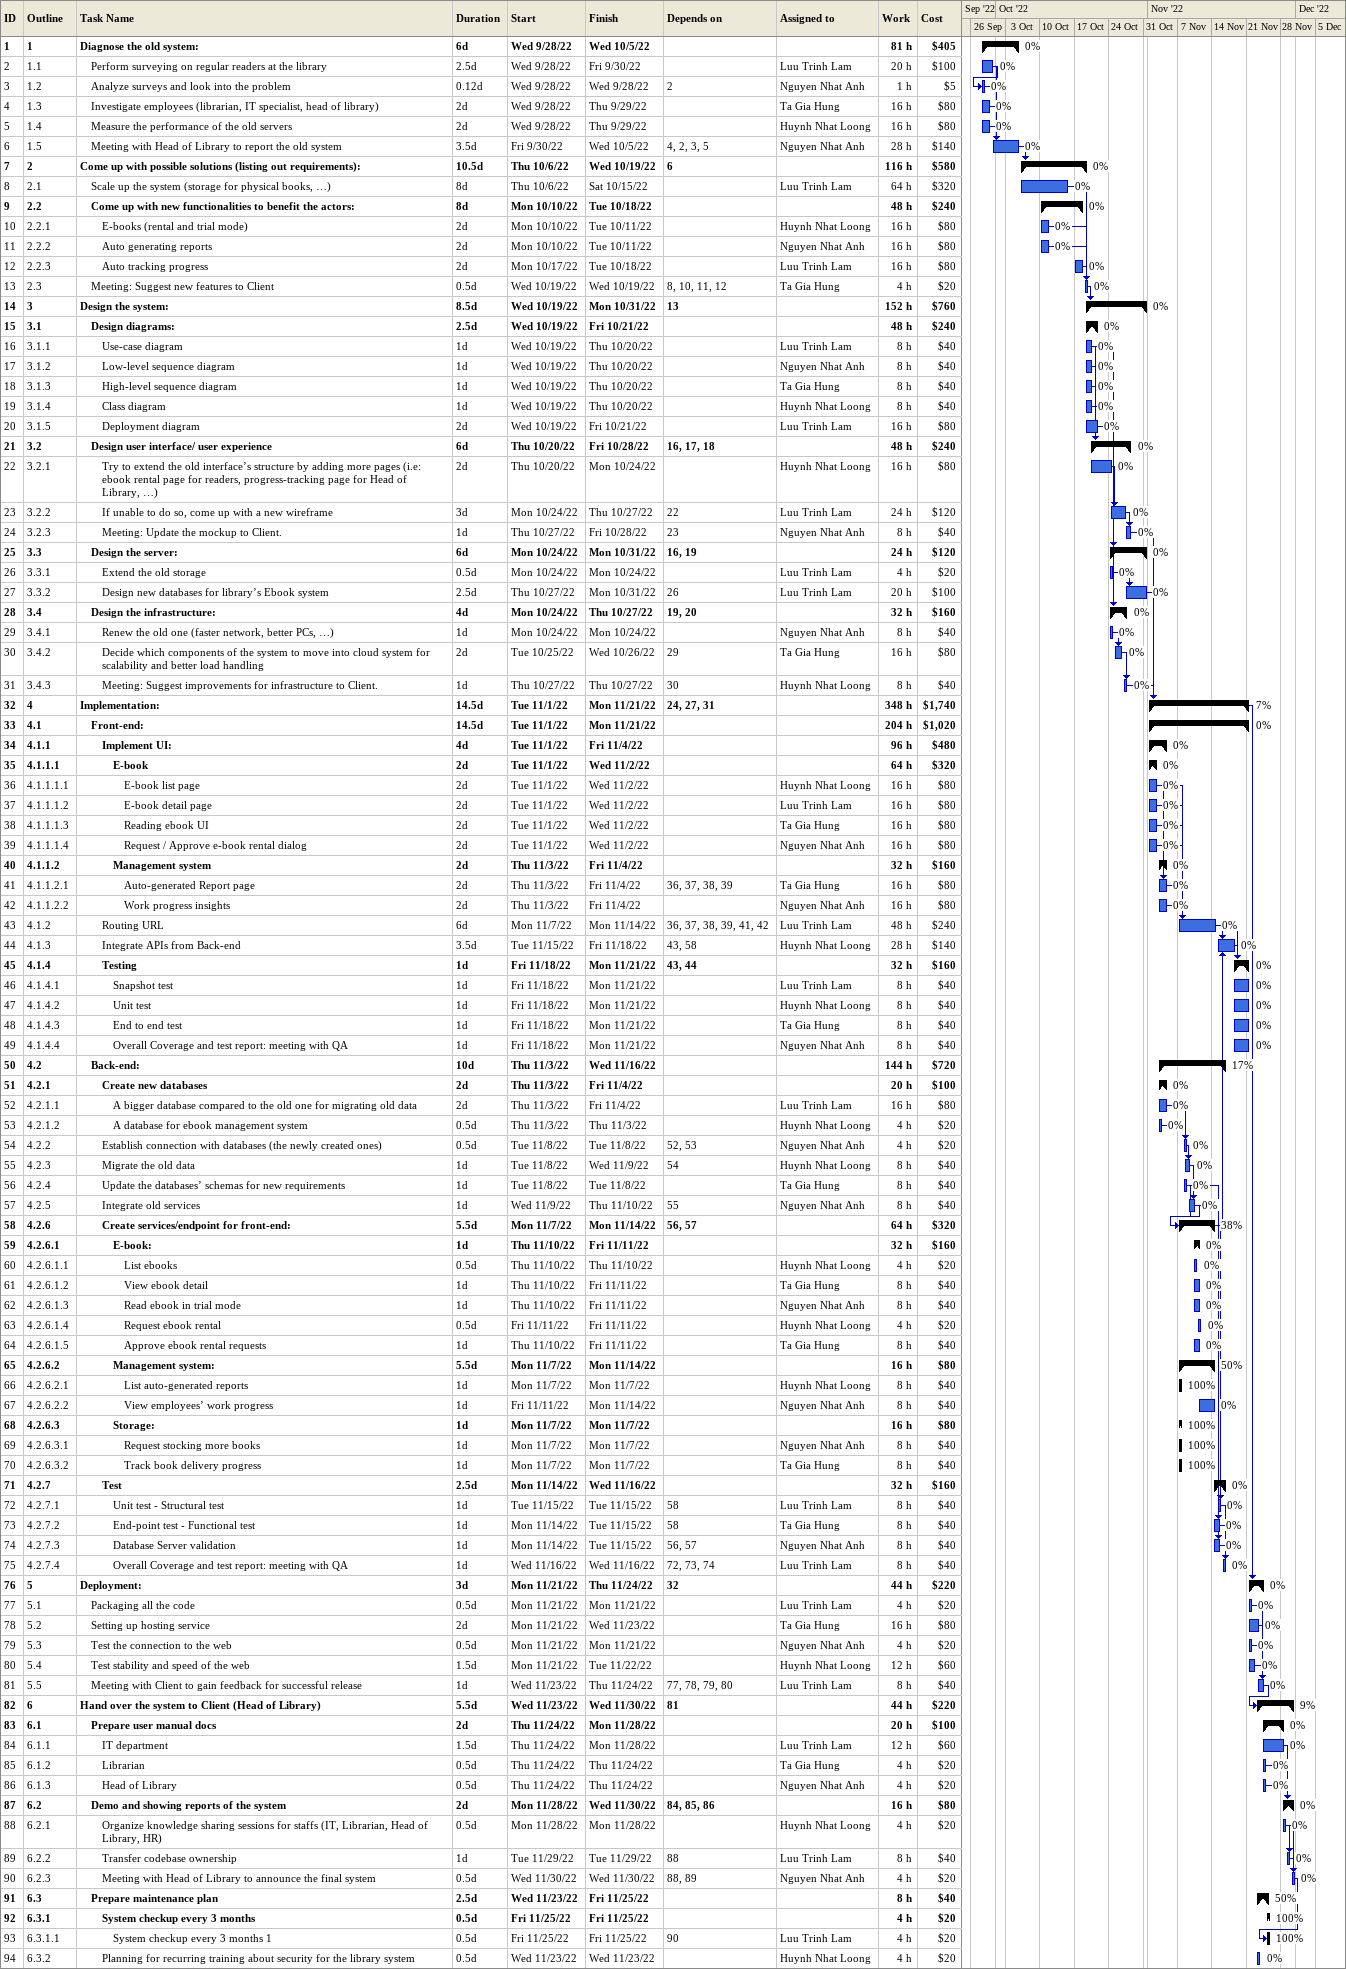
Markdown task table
| ID | WBS | Task | Duration | Start | Finish | Predecessors | Resources | % complete | Work (h) | Cost ($) |
|---|---|---|---|---|---|---|---|---|---|---|
| 1 | 1 | **Diagnose the old system:** | 6d | 2022-09-28 | 2022-10-05 |  |  | 0 | 81 | 405 |
| 2 | 1.1 | Perform surveying on regular readers at the library | 2.5d | 2022-09-28 | 2022-09-30 |  | Luu Trinh Lam | 0 | 20 | 100 |
| 3 | 1.2 | Analyze surveys and look into the problem | 0.12d | 2022-09-28 | 2022-09-28 | 2 | Nguyen Nhat Anh | 0 | 1 | 5 |
| 4 | 1.3 | Investigate employees (librarian, IT specialist, head of library) | 2d | 2022-09-28 | 2022-09-29 |  | Ta Gia Hung | 0 | 16 | 80 |
| 5 | 1.4 | Measure the performance of the old servers | 2d | 2022-09-28 | 2022-09-29 |  | Huynh Nhat Loong | 0 | 16 | 80 |
| 6 | 1.5 | Meeting with Head of Library to report the old system | 3.5d | 2022-09-30 | 2022-10-05 | 4, 2, 3, 5 | Nguyen Nhat Anh | 0 | 28 | 140 |
| 7 | 2 | **Come up with possible solutions (listing out requirements):** | 10.5d | 2022-10-06 | 2022-10-19 | 6 |  | 0 | 116 | 580 |
| 8 | 2.1 | Scale up the system (storage for physical books, …) | 8d | 2022-10-06 | 2022-10-15 |  | Luu Trinh Lam | 0 | 64 | 320 |
| 9 | 2.2 | **Come up with new functionalities to benefit the actors:** | 8d | 2022-10-10 | 2022-10-18 |  |  | 0 | 48 | 240 |
| 10 | 2.2.1 | E-books (rental and trial mode) | 2d | 2022-10-10 | 2022-10-11 |  | Huynh Nhat Loong | 0 | 16 | 80 |
| 11 | 2.2.2 | Auto generating reports | 2d | 2022-10-10 | 2022-10-11 |  | Nguyen Nhat Anh | 0 | 16 | 80 |
| 12 | 2.2.3 | Auto tracking progress | 2d | 2022-10-17 | 2022-10-18 |  | Luu Trinh Lam | 0 | 16 | 80 |
| 13 | 2.3 | Meeting: Suggest new features to Client | 0.5d | 2022-10-19 | 2022-10-19 | 8, 10, 11, 12 | Ta Gia Hung | 0 | 4 | 20 |
| 14 | 3 | **Design the system:** | 8.5d | 2022-10-19 | 2022-10-31 | 13 |  | 0 | 152 | 760 |
| 15 | 3.1 | **Design diagrams:** | 2.5d | 2022-10-19 | 2022-10-21 |  |  | 0 | 48 | 240 |
| 16 | 3.1.1 | Use-case diagram | 1d | 2022-10-19 | 2022-10-20 |  | Luu Trinh Lam | 0 | 8 | 40 |
| 17 | 3.1.2 | Low-level sequence diagram | 1d | 2022-10-19 | 2022-10-20 |  | Nguyen Nhat Anh | 0 | 8 | 40 |
| 18 | 3.1.3 | High-level sequence diagram | 1d | 2022-10-19 | 2022-10-20 |  | Ta Gia Hung | 0 | 8 | 40 |
| 19 | 3.1.4 | Class diagram | 1d | 2022-10-19 | 2022-10-20 |  | Huynh Nhat Loong | 0 | 8 | 40 |
| 20 | 3.1.5 | Deployment diagram | 2d | 2022-10-19 | 2022-10-21 |  | Luu Trinh Lam | 0 | 16 | 80 |
| 21 | 3.2 | **Design user interface/ user experience** | 6d | 2022-10-20 | 2022-10-28 | 16, 17, 18 |  | 0 | 48 | 240 |
| 22 | 3.2.1 | Try to extend the old interface’s structure by adding more pages (i.e: ebook rental page for readers, progress-tracking page for Head of Library, …) | 2d | 2022-10-20 | 2022-10-24 |  | Huynh Nhat Loong | 0 | 16 | 80 |
| 23 | 3.2.2 | If unable to do so, come up with a new wireframe | 3d | 2022-10-24 | 2022-10-27 | 22 | Luu Trinh Lam | 0 | 24 | 120 |
| 24 | 3.2.3 | Meeting: Update the mockup to Client. | 1d | 2022-10-27 | 2022-10-28 | 23 | Nguyen Nhat Anh | 0 | 8 | 40 |
| 25 | 3.3 | **Design the server:** | 6d | 2022-10-24 | 2022-10-31 | 16, 19 |  | 0 | 24 | 120 |
| 26 | 3.3.1 | Extend the old storage | 0.5d | 2022-10-24 | 2022-10-24 |  | Luu Trinh Lam | 0 | 4 | 20 |
| 27 | 3.3.2 | Design new databases for library’s Ebook system | 2.5d | 2022-10-27 | 2022-10-31 | 26 | Luu Trinh Lam | 0 | 20 | 100 |
| 28 | 3.4 | **Design the infrastructure:** | 4d | 2022-10-24 | 2022-10-27 | 19, 20 |  | 0 | 32 | 160 |
| 29 | 3.4.1 | Renew the old one (faster network, better PCs, …) | 1d | 2022-10-24 | 2022-10-24 |  | Nguyen Nhat Anh | 0 | 8 | 40 |
| 30 | 3.4.2 | Decide which components of the system to move into cloud system for scalability and better load handling | 2d | 2022-10-25 | 2022-10-26 | 29 | Ta Gia Hung | 0 | 16 | 80 |
| 31 | 3.4.3 | Meeting: Suggest improvements for infrastructure to Client. | 1d | 2022-10-27 | 2022-10-27 | 30 | Huynh Nhat Loong | 0 | 8 | 40 |
| 32 | 4 | **Implementation:** | 14.5d | 2022-11-01 | 2022-11-21 | 24, 27, 31 |  | 7 | 348 | 1740 |
| 33 | 4.1 | **Front-end:** | 14.5d | 2022-11-01 | 2022-11-21 |  |  | 0 | 204 | 1020 |
| 34 | 4.1.1 | **Implement UI:** | 4d | 2022-11-01 | 2022-11-04 |  |  | 0 | 96 | 480 |
| 35 | 4.1.1.1 | **E-book** | 2d | 2022-11-01 | 2022-11-02 |  |  | 0 | 64 | 320 |
| 36 | 4.1.1.1.1 | E-book list page | 2d | 2022-11-01 | 2022-11-02 |  | Huynh Nhat Loong | 0 | 16 | 80 |
| 37 | 4.1.1.1.2 | E-book detail page | 2d | 2022-11-01 | 2022-11-02 |  | Luu Trinh Lam | 0 | 16 | 80 |
| 38 | 4.1.1.1.3 | Reading ebook UI | 2d | 2022-11-01 | 2022-11-02 |  | Ta Gia Hung | 0 | 16 | 80 |
| 39 | 4.1.1.1.4 | Request / Approve e-book rental dialog | 2d | 2022-11-01 | 2022-11-02 |  | Nguyen Nhat Anh | 0 | 16 | 80 |
| 40 | 4.1.1.2 | **Management system** | 2d | 2022-11-03 | 2022-11-04 |  |  | 0 | 32 | 160 |
| 41 | 4.1.1.2.1 | Auto-generated Report page | 2d | 2022-11-03 | 2022-11-04 | 36, 37, 38, 39 | Ta Gia Hung | 0 | 16 | 80 |
| 42 | 4.1.1.2.2 | Work progress insights | 2d | 2022-11-03 | 2022-11-04 |  | Nguyen Nhat Anh | 0 | 16 | 80 |
| 43 | 4.1.2 | Routing URL | 6d | 2022-11-07 | 2022-11-14 | 36, 37, 38, 39, 41, 42 | Luu Trinh Lam | 0 | 48 | 240 |
| 44 | 4.1.3 | Integrate APIs from Back-end | 3.5d | 2022-11-15 | 2022-11-18 | 43, 58 | Huynh Nhat Loong | 0 | 28 | 140 |
| 45 | 4.1.4 | **Testing** | 1d | 2022-11-18 | 2022-11-21 | 43, 44 |  | 0 | 32 | 160 |
| 46 | 4.1.4.1 | Snapshot test | 1d | 2022-11-18 | 2022-11-21 |  | Luu Trinh Lam | 0 | 8 | 40 |
| 47 | 4.1.4.2 | Unit test | 1d | 2022-11-18 | 2022-11-21 |  | Huynh Nhat Loong | 0 | 8 | 40 |
| 48 | 4.1.4.3 | End to end test | 1d | 2022-11-18 | 2022-11-21 |  | Ta Gia Hung | 0 | 8 | 40 |
| 49 | 4.1.4.4 | Overall Coverage and test report: meeting with QA | 1d | 2022-11-18 | 2022-11-21 |  | Nguyen Nhat Anh | 0 | 8 | 40 |
| 50 | 4.2 | **Back-end:** | 10d | 2022-11-03 | 2022-11-16 |  |  | 17 | 144 | 720 |
| 51 | 4.2.1 | **Create new databases** | 2d | 2022-11-03 | 2022-11-04 |  |  | 0 | 20 | 100 |
| 52 | 4.2.1.1 | A bigger database compared to the old one for migrating old data | 2d | 2022-11-03 | 2022-11-04 |  | Luu Trinh Lam | 0 | 16 | 80 |
| 53 | 4.2.1.2 | A database for ebook management system | 0.5d | 2022-11-03 | 2022-11-03 |  | Huynh Nhat Loong | 0 | 4 | 20 |
| 54 | 4.2.2 | Establish connection with databases (the newly created ones) | 0.5d | 2022-11-08 | 2022-11-08 | 52, 53 | Nguyen Nhat Anh | 0 | 4 | 20 |
| 55 | 4.2.3 | Migrate the old data | 1d | 2022-11-08 | 2022-11-09 | 54 | Huynh Nhat Loong | 0 | 8 | 40 |
| 56 | 4.2.4 | Update the databases’ schemas for new requirements | 1d | 2022-11-08 | 2022-11-08 |  | Ta Gia Hung | 0 | 8 | 40 |
| 57 | 4.2.5 | Integrate old services | 1d | 2022-11-09 | 2022-11-10 | 55 | Nguyen Nhat Anh | 0 | 8 | 40 |
| 58 | 4.2.6 | **Create services/endpoint for front-end:** | 5.5d | 2022-11-07 | 2022-11-14 | 56, 57 |  | 38 | 64 | 320 |
| 59 | 4.2.6.1 | **E-book:** | 1d | 2022-11-10 | 2022-11-11 |  |  | 0 | 32 | 160 |
| 60 | 4.2.6.1.1 | List ebooks | 0.5d | 2022-11-10 | 2022-11-10 |  | Huynh Nhat Loong | 0 | 4 | 20 |
| 61 | 4.2.6.1.2 | View ebook detail | 1d | 2022-11-10 | 2022-11-11 |  | Ta Gia Hung | 0 | 8 | 40 |
| 62 | 4.2.6.1.3 | Read ebook in trial mode | 1d | 2022-11-10 | 2022-11-11 |  | Nguyen Nhat Anh | 0 | 8 | 40 |
| 63 | 4.2.6.1.4 | Request ebook rental | 0.5d | 2022-11-11 | 2022-11-11 |  | Huynh Nhat Loong | 0 | 4 | 20 |
| 64 | 4.2.6.1.5 | Approve ebook rental requests | 1d | 2022-11-10 | 2022-11-11 |  | Ta Gia Hung | 0 | 8 | 40 |
| 65 | 4.2.6.2 | **Management system:** | 5.5d | 2022-11-07 | 2022-11-14 |  |  | 50 | 16 | 80 |
| 66 | 4.2.6.2.1 | List auto-generated reports | 1d | 2022-11-07 | 2022-11-07 |  | Huynh Nhat Loong | 100 | 8 | 40 |
| 67 | 4.2.6.2.2 | View employees’ work progress | 1d | 2022-11-11 | 2022-11-14 |  | Nguyen Nhat Anh | 0 | 8 | 40 |
| 68 | 4.2.6.3 | **Storage:** | 1d | 2022-11-07 | 2022-11-07 |  |  | 100 | 16 | 80 |
| 69 | 4.2.6.3.1 | Request stocking more books | 1d | 2022-11-07 | 2022-11-07 |  | Nguyen Nhat Anh | 100 | 8 | 40 |
| 70 | 4.2.6.3.2 | Track book delivery progress | 1d | 2022-11-07 | 2022-11-07 |  | Ta Gia Hung | 100 | 8 | 40 |
| 71 | 4.2.7 | **Test** | 2.5d | 2022-11-14 | 2022-11-16 |  |  | 0 | 32 | 160 |
| 72 | 4.2.7.1 | Unit test - Structural test | 1d | 2022-11-15 | 2022-11-15 | 58 | Luu Trinh Lam | 0 | 8 | 40 |
| 73 | 4.2.7.2 | End-point test - Functional test | 1d | 2022-11-14 | 2022-11-15 | 58 | Ta Gia Hung | 0 | 8 | 40 |
| 74 | 4.2.7.3 | Database Server validation | 1d | 2022-11-14 | 2022-11-15 | 56, 57 | Nguyen Nhat Anh | 0 | 8 | 40 |
| 75 | 4.2.7.4 | Overall Coverage and test report: meeting with QA | 1d | 2022-11-16 | 2022-11-16 | 72, 73, 74 | Luu Trinh Lam | 0 | 8 | 40 |
| 76 | 5 | **Deployment:** | 3d | 2022-11-21 | 2022-11-24 | 32 |  | 0 | 44 | 220 |
| 77 | 5.1 | Packaging all the code | 0.5d | 2022-11-21 | 2022-11-21 |  | Luu Trinh Lam | 0 | 4 | 20 |
| 78 | 5.2 | Setting up hosting service | 2d | 2022-11-21 | 2022-11-23 |  | Ta Gia Hung | 0 | 16 | 80 |
| 79 | 5.3 | Test the connection to the web | 0.5d | 2022-11-21 | 2022-11-21 |  | Nguyen Nhat Anh | 0 | 4 | 20 |
| 80 | 5.4 | Test stability and speed of the web | 1.5d | 2022-11-21 | 2022-11-22 |  | Huynh Nhat Loong | 0 | 12 | 60 |
| 81 | 5.5 | Meeting with Client to gain feedback for successful release | 1d | 2022-11-23 | 2022-11-24 | 77, 78, 79, 80 | Luu Trinh Lam | 0 | 8 | 40 |
| 82 | 6 | **Hand over the system to Client (Head of Library)** | 5.5d | 2022-11-23 | 2022-11-30 | 81 |  | 9 | 44 | 220 |
| 83 | 6.1 | **Prepare user manual docs** | 2d | 2022-11-24 | 2022-11-28 |  |  | 0 | 20 | 100 |
| 84 | 6.1.1 | IT department | 1.5d | 2022-11-24 | 2022-11-28 |  | Luu Trinh Lam | 0 | 12 | 60 |
| 85 | 6.1.2 | Librarian | 0.5d | 2022-11-24 | 2022-11-24 |  | Ta Gia Hung | 0 | 4 | 20 |
| 86 | 6.1.3 | Head of Library | 0.5d | 2022-11-24 | 2022-11-24 |  | Nguyen Nhat Anh | 0 | 4 | 20 |
| 87 | 6.2 | **Demo and showing reports of the system** | 2d | 2022-11-28 | 2022-11-30 | 84, 85, 86 |  | 0 | 16 | 80 |
| 88 | 6.2.1 | Organize knowledge sharing sessions for staffs (IT, Librarian, Head of Library, HR) | 0.5d | 2022-11-28 | 2022-11-28 |  | Huynh Nhat Loong | 0 | 4 | 20 |
| 89 | 6.2.2 | Transfer codebase ownership | 1d | 2022-11-29 | 2022-11-29 | 88 | Luu Trinh Lam | 0 | 8 | 40 |
| 90 | 6.2.3 | Meeting with Head of Library to announce the final system | 0.5d | 2022-11-30 | 2022-11-30 | 88, 89 | Nguyen Nhat Anh | 0 | 4 | 20 |
| 91 | 6.3 | **Prepare maintenance plan** | 2.5d | 2022-11-23 | 2022-11-25 |  |  | 50 | 8 | 40 |
| 92 | 6.3.1 | **System checkup every 3 months** | 0.5d | 2022-11-25 | 2022-11-25 |  |  | 100 | 4 | 20 |
| 93 | 6.3.1.1 | System checkup every 3 months 1 | 0.5d | 2022-11-25 | 2022-11-25 | 90 | Luu Trinh Lam | 100 | 4 | 20 |
| 94 | 6.3.2 | Planning for recurring training about security for the library system | 0.5d | 2022-11-23 | 2022-11-23 |  | Huynh Nhat Loong | 0 | 4 | 20 |
